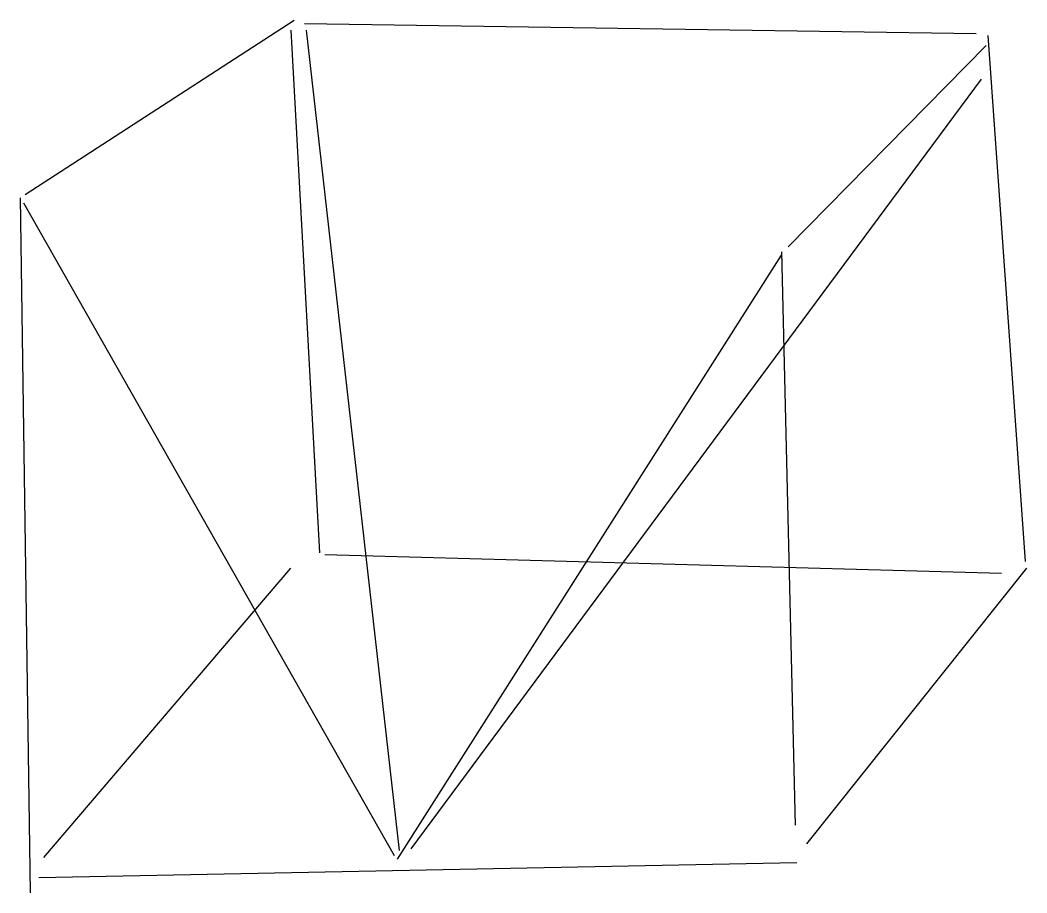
# Model space of a CAD drawing. Header units: metres. Extents: x -97 to 90, y -104 to 58.
import ezdxf

# ---------------------------------------------------------------- set-up
doc = ezdxf.new("R2010")
doc.units = ezdxf.units.M

msp = doc.modelspace()

# ---------------------------------------------------------------- linework, layer by layer
at = {"color": 0, "linetype": 'CONTINUOUS'}
for p, q in [((-96.300946, 25.449842), (-46.343849, 57.811987)), ((-44.458675, 57.183596), (80.276972, 55.298423)), ((-46.97224, 55.926814), (-41.630915, -41.159621)), ((-44.144479, 55.926814), (-26.863722, -96.458044)), ((82.476341, 54.984227), (89.388644, -42.730599)), ((45.401262, 15.709779), (82.162145, 53.099054)), ((81.219558, 46.815142), (-24.664353, -96.143849)), ((-97.243533, 24.821451), (-95.35836, -104.312934)), ((-96.615142, 23.878864), (-27.806309, -97.400631)), ((-27.177918, -98.029022), (44.144479, 14.138801)), ((44.144479, 14.767192), (46.658044, -91.74511)), ((-40.688328, -41.473817), (84.989905, -44.929968)), ((-92.844795, -97.714826), (-46.97224, -43.987382)), ((48.857413, -95.201262), (89.702839, -43.987382)), ((-93.787382, -101.485174), (46.97224, -98.657413))]:
    msp.add_line(p, q, dxfattribs=at)

doc.saveas('drawing.dxf')
